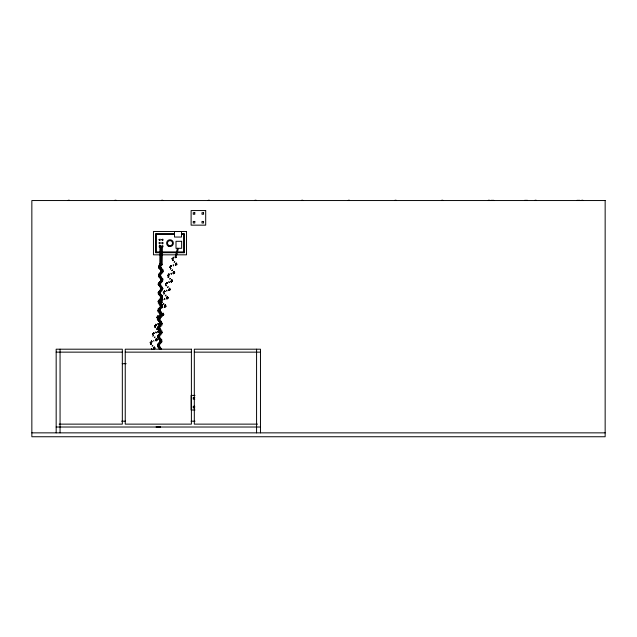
<?xml version="1.0" encoding="UTF-8"?>
<svg xmlns="http://www.w3.org/2000/svg" width="637" height="637" viewBox="0 0 637 637"><rect width="100%" height="100%" fill="white"/><g stroke="black" fill="none" stroke-linecap="round" stroke-linejoin="round"><path stroke-width="0.96" d="M159.799 264.825L159.935 246.415M161.702 264.968L161.209 264.482L161.495 246.415L162.244 246.423M162.419 246.431L162.132 264.49L161.671 264.968M173.208 264.944L173.423 265.764M175.677 265.318L175.533 264.49M171.042 273.329L171.249 274.141M173.168 272.875L173.32 273.703M173.503 273.703L173.36 272.875M168.869 281.713L169.084 282.525M171.329 282.08L170.995 281.259L171.138 282.08M168.813 289.636L168.964 290.464M169.251 290.464L169.163 289.644L168.55 290.05L169.251 290.464L169.012 289.636M164.864 299.302L164.649 298.482M166.639 298.02L166.79 298.849M166.982 298.849L166.838 298.02M162.355 306.859L162.331 307.273C163.239 308.467 161.965 305.688 162.57 307.679M164.465 306.405L164.617 307.233M164.808 307.233L164.665 306.405M160.182 315.243L160.158 315.657C161.018 316.876 159.768 314.089 160.397 316.056M160.524 316.071L160.381 315.243M162.292 314.789L162.435 315.618M162.634 315.618L162.491 314.789M158.008 323.628L157.984 324.042C158.892 325.236 157.634 322.457 158.231 324.44M160.11 323.174L160.261 324.002M160.46 324.002L160.317 323.174M155.834 332.004L156.057 332.825M157.936 331.558L158.087 332.387M158.287 332.387L158.135 331.558M153.668 340.389L153.891 341.209M155.762 339.943L155.906 340.763M156.113 340.763L155.961 339.943M151.495 348.773L151.845 349.602L151.622 348.781M153.557 348.734L153.581 348.32M153.939 349.148L153.788 348.32M174.793 261.624L174.108 262.301L174.649 261.664M171.91 270.677L172.611 270.04L172.086 270.343M169.713 279.054L170.246 278.417M175.087 257.244L177.428 248.263M175.589 257.459L176.011 257.507L178.352 248.534M167.515 287.43L168.049 286.793M162.953 299.565L162.124 299.565L162.642 299.199M165.317 295.807L165.851 295.17M166.002 295.13L165.572 295.807M164.043 292.303L163.526 292.678L163.319 291.937L164.099 292.303L163.327 292.63L163.462 291.985M166.225 283.927L165.509 284.253L165.652 283.608M163.805 303.507L163.279 304.144M161.511 312.218L161.169 312.552M158.701 320.897L159.162 320.26L159.545 320.562M157.212 328.636L156.527 329.305L157.052 328.668M155.014 337.013L154.329 337.682L154.847 337.045M156.105 427.021L156.423 426.559L157.323 427.021M156.399 427.021L156.718 426.559M156.71 426.559L158.032 427.021M159.322 427.021L159.64 426.559L160.532 427.021M159.608 427.021L159.927 426.559L160.237 427.021M152.132 346.058L152.649 345.421M152.816 345.389L152.299 346.026M159.576 265.844L159.019 265.279M160.022 266.37C159.473 267.46 161.551 266.441 160.492 266.927M160.428 265.279L160.986 265.844M158.732 274.037L159.29 274.603M160.994 274.603L160.436 274.037M173.216 257.244L173.28 258.081L173.742 257.667L173.097 257.292L173.726 258.033L173.519 257.292M159.298 283.354L158.74 282.788M160.15 282.796L160.707 283.361M157.052 427.021L157.403 426.559M158.454 291.547L159.003 292.112M158.74 292.646C159.266 293.88 156.965 292.686 158.494 292.638M160.006 291.547L160.564 292.112M158.31 300.306L158.868 300.871M160.572 300.871L160.014 300.306M158.876 309.622L158.788 309.064L159.561 308.738L159.433 309.383L158.143 309.056L158.9 309.63L158.318 309.056M159.64 309.343L160.46 309.63L160.174 309.064M158.326 318.914C158.9 319.686 157.092 319.686 157.634 318.906M158.032 317.815L158.589 318.381M160.293 318.381L159.736 317.815M158.597 327.139L158.04 326.574M158.287 327.944C156.383 328.851 158.637 326.757 157.96 328.222M159.6 326.574L159.704 327.139L160.245 326.853M157.753 335.333L158.302 335.898M159.314 335.333L159.863 335.898M157.618 344.091L158.167 344.657M158.772 345.174C158.255 345.963 160.014 345.963 159.465 345.182M159.871 344.649L159.322 344.084M159.441 341.926L159.983 342.491M161.002 341.926L161.535 342.491M160.277 333.732L159.736 333.167M161.137 333.175L161.679 333.732M159.72 324.416L160.261 324.981M161.973 324.974L161.432 324.416M161.655 323.883C161.169 322.64 163.422 323.851 161.902 323.891M159.998 306.899L160.245 307.464M160.691 307.464L160.158 307.185M161.559 306.899L162.093 307.464M160.237 315.124C159.688 314.344 161.48 314.352 160.93 315.132M160.102 316.223L160.588 316.223L160.309 315.657M161.416 315.657L161.957 316.223M160.142 298.148L160.675 298.713M161.941 298.705L162.491 298.427L161.854 298.427M160.285 289.389L161.01 289.954L160.436 289.389M160.97 289.954L160.245 289.389L160.819 289.954M162.212 288.856C161.663 288.075 163.446 288.083 162.897 288.864M161.838 289.389L162.371 289.954M160.42 280.63L160.954 281.196M162.666 281.196L162.132 280.63M160.564 271.88L161.097 272.445M162.117 271.88L162.65 272.445M160.484 246.814C158.908 242.235 158.732 250.691 160.405 245.962M160.118 246.415L160.866 246.431L160.58 264.49L159.656 264.474L160.142 263.997L160.628 264.482L159.768 264.825M176.274 264.721L176.815 264.745L176.72 263.925M169.561 289.477L170.167 289.071L170.262 289.891L169.824 289.891M161.073 322.625L160.978 323.389L161.694 323.007L160.994 322.593L161.081 323.413M153.318 348.734L153.939 348.328L154.027 349.148M151.224 343.757L151.104 344.402L150.738 344.084M151.295 343.781L150.754 344.386M152.824 336.025L153.485 335.404L152.944 336.01M155.611 327.004L155.492 327.649L155.125 327.33M157.809 318.627L157.681 319.272L157.323 318.954M159.433 320.292L158.884 320.897M159.401 310.904L160.062 310.275L159.521 310.88M161.718 302.201L162.061 302.527L162.077 301.898M162.26 301.898L161.71 302.503M163.104 304.144L163.645 303.538M164.394 293.506L163.725 294.127L164.274 293.522M168.216 286.793L167.666 287.391M168.168 277.398L168.837 276.776L168.287 277.374M170.413 278.417L169.864 279.014M172.611 270.04L172.062 270.645M172.555 260.644L173.224 260.023L172.667 260.629M159.632 269.132L160.229 268.583M161.05 267.476L160.317 268.026L160.898 267.476M161.185 269.132L161.782 268.583M159.354 276.227L158.621 276.784L159.202 276.235M159.489 277.891L160.086 277.342M160.229 276.784L160.962 276.235L160.381 276.784M161.05 277.891L161.647 277.342M158.533 285.543L159.266 284.986L158.685 285.535M159.354 286.65L159.951 286.101M160.771 284.986L160.237 285.265M160.914 286.65L161.511 286.101M159.075 293.745L158.35 294.294L158.931 293.745M159.218 295.401L159.815 294.851M159.959 294.294L160.492 293.745M160.683 293.745L160.102 294.294M160.771 295.401L161.368 294.851M158.263 303.053L158.796 302.503M158.995 302.503L158.406 303.053M159.083 304.16L159.68 303.61M159.815 303.053L160.548 302.503L159.967 303.053M160.635 304.16L161.233 303.61M158.127 311.812L158.852 311.262L158.271 311.804M160.476 311.533L159.632 311.804L160.213 311.262M158.947 312.918L159.537 312.369M160.413 311.262L159.823 311.804M161.28 312.369L160.5 312.918L161.097 312.369M158.78 320.292L158.127 320.292M159.584 321.12L158.804 321.669L159.401 321.12M159.768 320.013L160.269 320.013L159.688 320.562M160.97 321.637L160.405 322.402L161.145 321.12L160.341 322.354L160.787 321.685M157.849 329.321L158.581 328.772L157.992 329.321M158.868 330.428L159.266 329.878M160.229 330.428L160.819 329.878M159.266 338.08L159.998 337.53L159.409 338.08M158.533 339.187L159.131 338.637M160.094 339.187L160.683 338.637M157.57 346.839L158.111 346.281M158.302 346.281L157.713 346.831M158.398 347.937L158.987 347.396M159.131 346.839L159.863 346.281L159.274 346.831M159.951 347.937L160.548 347.396M176.744 264.721L176.823 263.949L176.29 263.925M174.172 272.333L174.084 273.098L174.626 273.122L174.538 272.31M174.562 273.098L174.642 272.333L174.1 272.31L174.196 273.122M171.99 280.71L171.902 281.482L172.444 281.506L172.356 280.686M172.372 281.482L172.46 280.71L171.918 280.686L172.006 281.506M169.522 289.477L170.278 289.094L169.721 289.859M167.459 297.264L167.547 296.5L166.99 297.264M167.619 297.479L167.531 298.243L168.279 297.861L167.547 297.455L168.072 298.267L167.985 297.455M165.437 305.856L165.349 306.628L165.891 306.652L165.803 305.832M165.819 306.628L165.907 305.856L165.365 305.832L165.453 306.652M163.255 314.24L163.16 315.004L163.884 314.622L163.176 314.216L163.271 315.028M163.629 315.004L163.613 314.216M161.448 323.389L161.432 322.593M158.884 331.001L158.788 331.766L159.513 331.383L158.812 330.977L158.9 331.797M159.258 331.766L159.25 330.977M157.076 340.15L157.172 339.386L156.423 339.768L157.156 340.174L156.622 339.362L156.71 340.174M159.314 338.637L158.724 339.187M159.457 340.293L160.006 339.744M160.866 338.637L160.277 339.187M160.19 339.744L159.6 340.293M161.018 340.293L161.75 339.744L161.161 340.293M159.178 347.396L158.581 347.937M160.731 347.396L160.142 347.937M159.322 349.052L160.054 348.503L159.465 349.052M161.018 349.052L161.424 348.503M161.408 348.773L160.882 349.052M160.285 330.985L159.553 331.535L160.15 330.985M161.002 329.878L160.413 330.428M161.153 331.543L161.702 330.985M161.886 330.985L161.296 331.535M159.72 312.369L159.131 312.918M160.564 313.476L159.831 314.025L160.42 313.476M161.822 322.505L161.185 322.505M159.863 303.61L159.266 304.16M161.416 303.61L160.827 304.16M160.006 305.274L160.739 304.717L160.15 305.266M162.26 304.717L161.527 305.266L162.117 304.717M160.134 286.101L159.537 286.65M160.978 287.207L160.245 287.757L160.835 287.207M161.687 286.101L161.097 286.65M161.838 287.757L162.395 287.207M162.57 287.207L161.981 287.757M159.998 294.851L159.401 295.401M160.15 296.516L160.699 295.966M161.551 294.851L160.962 295.401M160.882 295.966L160.285 296.516M161.702 296.516L162.435 295.966L161.846 296.516M160.269 277.342L159.68 277.891M161.83 277.342L161.233 277.891M161.113 278.449L160.381 278.998L160.97 278.449M160.405 268.583L159.815 269.132M161.249 269.69L160.516 270.239L161.113 269.69M161.965 268.583L161.368 269.132M162.117 270.247L162.849 269.69L162.252 270.239M150.348 342.252L150.228 342.897L150.842 342.945L150.619 342.204M150.706 342.897L150.826 342.252L150.213 342.204L150.436 342.945M150.754 343.757L150.635 344.402M152.538 333.876L152.41 334.521L153.023 334.568L152.808 333.82M152.888 334.521L153.007 333.876L152.402 333.82L152.617 334.568M155.07 326.144L155.197 325.491L154.425 325.818L155.205 326.192L154.584 325.443L154.799 326.192M157.251 317.759L157.379 317.115L156.606 317.441L157.387 317.807L156.766 317.067L156.981 317.807M161.28 300.361L161.145 301.006L161.917 300.688L161.137 300.314L161.758 301.054L161.543 300.314M167.834 275.232L167.69 275.877L168.311 275.925L168.104 275.184M168.16 275.877L168.303 275.232L167.682 275.184L167.897 275.925M170.023 266.855L169.872 267.492L170.493 267.54L170.286 266.807M170.342 267.492L170.493 266.855L169.872 266.807L170.079 267.54M172.523 259.116L172.675 258.479L171.902 258.797L172.675 259.163L172.054 258.431L172.261 259.163M176.123 263.033L175.764 263.758L176.322 262.985M173.933 271.41L173.575 272.134L174.124 271.362M171.743 279.794L171.313 280.463L171.847 280.511L171.934 279.747M171.568 280.463L171.998 279.794L171.464 279.747L171.377 280.511M169.37 288.84L169.745 288.123L169.187 288.887M165.166 304.924L164.728 305.601L165.262 305.649L165.357 304.876M164.983 305.601L165.421 304.924L164.887 304.876L164.792 305.649M162.976 313.308L162.539 313.977L163.072 314.025L163.16 313.261M162.785 313.977L163.223 313.308L162.69 313.261L162.602 314.025M158.589 330.062L158.207 330.778L158.772 330.014M156.399 338.438L156.017 339.163L156.583 338.398M154.003 347.491L154.385 346.775L153.82 347.539M173.057 260.023L172.508 260.629L173.168 260M170.477 269.005L171.027 268.4L170.358 269.021M168.67 276.776L168.112 277.374L168.781 276.753M159.887 310.275L159.338 310.88L160.006 310.259M161.081 312.52L161.448 311.915M157.323 319.256L157.689 318.651M155.133 327.633L155.683 327.028L155.014 327.649M158.701 266.37C158.995 267.874 158.916 265.43 158.724 266.935M158.931 266.927L158.908 266.37M160.253 266.37L160.285 266.935M158.557 275.128C158.86 276.625 158.772 274.189 158.589 275.686M158.796 275.686L158.772 275.128M160.118 275.128C160.413 276.625 160.333 274.189 160.142 275.686M160.349 275.686L160.325 275.128M158.422 283.887L158.08 284.166L158.653 284.444C159.823 283.72 157.228 283.728 158.446 284.444L158.892 284.444L158.629 283.879M159.983 283.887L159.76 284.444L160.213 284.444C161.384 283.72 158.788 283.728 160.006 284.444L160.54 284.166L160.19 283.879M158.287 292.646L158.31 293.203M159.839 292.646C160.134 294.143 160.062 291.698 159.863 293.203M160.07 293.195L160.046 292.638M158.143 301.397C158.438 302.893 158.366 300.457 158.167 301.954M158.374 301.954L158.35 301.397M159.704 301.397C159.998 302.893 159.919 300.457 159.728 301.954M159.935 301.954L159.911 301.397M158.008 310.155C158.294 311.652 158.231 309.208 158.032 310.713M158.239 310.713L158.215 310.147M159.561 310.155C158.398 311.079 160.954 310.323 159.791 310.713M159.425 318.914C159.712 320.411 159.648 317.967 159.449 319.471M159.656 319.463L159.632 318.906M157.729 327.665L157.753 328.222M159.29 327.665C159.576 329.162 159.513 326.725 159.306 328.222M159.521 328.222L159.497 327.665M157.594 336.424C157.88 337.921 157.817 335.476 157.61 336.981M157.825 336.981L157.801 336.424M159.146 336.424C159.433 337.921 159.369 335.476 159.17 336.981M159.377 336.981L159.361 336.424M157.458 345.182C157.737 346.679 157.681 344.235 157.474 345.74M157.681 345.732L157.665 345.174M159.011 345.182L159.027 345.74M160.341 323.333C160.588 324.83 160.58 322.386 160.341 323.891M160.548 323.883L160.548 323.325M162.109 323.883L162.101 323.325M160.413 332.641L160.651 332.084L160.198 332.084C159.011 332.801 161.607 332.809 160.405 332.084L159.959 332.084L160.206 332.641M161.965 332.641L162.204 332.084L161.758 332.084C160.564 332.801 163.16 332.809 161.965 332.084L161.416 332.363L161.758 332.641M160.062 340.843C160.317 342.34 160.301 339.895 160.062 341.4M160.269 341.4L160.269 340.835M161.615 340.843C161.87 342.34 161.854 339.895 161.623 341.4M161.83 341.4L161.822 340.835M161.328 349.052L161.567 348.495M160.898 288.306C161.137 289.803 161.145 287.359 160.89 288.864M161.105 288.856L161.105 288.298M162.658 288.856L162.658 288.298M160.755 297.057C161.002 298.554 161.002 296.117 160.755 297.622M160.962 297.614L160.962 297.057M162.316 297.057C162.562 298.554 162.554 296.117 162.316 297.622M162.523 297.614L162.523 297.057M160.62 305.816C160.866 307.313 160.858 304.868 160.62 306.373M160.827 306.373L160.827 305.816M162.172 305.816C162.419 307.313 162.419 304.868 162.172 306.373M162.379 306.373L162.379 305.816M160.683 315.124L160.683 314.567M162.037 314.574L161.79 315.124M162.244 315.124C163.438 314.415 160.843 314.407 162.037 315.132L162.586 314.853L162.244 314.567M161.177 270.789C161.416 272.286 161.424 269.849 161.169 271.346M161.376 271.346L161.384 270.789M162.73 270.789C161.535 271.505 164.131 271.513 162.937 270.789M162.937 271.346C164.131 270.629 161.535 270.629 162.73 271.346M161.034 279.547C161.272 281.044 161.28 278.6 161.034 280.105M161.241 280.105L161.241 279.547M162.594 279.547C162.833 281.044 162.841 278.6 162.586 280.105M162.793 280.105L162.801 279.547M158.955 426.559C157.721 426.854 160.484 426.862 159.242 426.559M160.699 270.239L161.288 269.69L160.556 270.247M162.666 269.69L162.077 270.239L162.809 269.69M162.531 278.449L161.933 278.998L162.674 278.449M160.42 287.757L161.018 287.207L160.285 287.757M162.252 295.966L161.663 296.516L162.395 295.958M160.556 304.717L159.967 305.266L160.699 304.717M161.702 305.266L162.3 304.717L161.567 305.274M160.014 314.025L160.604 313.476L159.871 314.025M161.981 313.476L161.384 314.025L162.117 313.476M160.285 322.234L159.688 322.784L160.182 322.784M159.736 331.535L160.333 330.985L159.6 331.543M161.567 339.744L160.97 340.293L161.702 339.744M159.871 348.503L159.282 349.052L160.014 348.495M158.127 320.562L158.717 320.013L157.984 320.562M158.382 328.772L157.801 329.321L158.525 328.772M159.943 328.772L159.354 329.321L160.086 328.772M159.553 329.321L160.134 328.772L159.401 329.321M157.857 338.08L158.438 337.53L157.713 338.08M159.664 346.281L159.083 346.831L159.807 346.281M159.346 267.476L158.756 268.026L159.489 267.476M158.955 268.026L159.545 267.476L158.812 268.026M160.516 268.026L161.097 267.476L160.373 268.026M158.82 276.784L159.401 276.235L158.677 276.784M160.763 276.235L160.182 276.784L160.906 276.227M159.067 284.986L158.486 285.535L159.218 284.986M160.237 285.535L160.827 284.986L160.094 285.543M158.541 294.294L159.131 293.745L158.398 294.294M160.349 302.503L159.768 303.053L160.5 302.495M158.661 311.262L158.072 311.804L158.804 311.254M161.702 263.997L161.328 264.825M68.231 200.249L69.401 200.249M114.915 200.249L116.077 200.249M161.591 200.249L162.761 200.249M208.275 200.249L209.438 200.249M254.951 200.249L256.122 200.249M301.627 200.249L302.798 200.249M348.312 200.249L349.474 200.249M394.988 200.249L396.158 200.249M441.664 200.249L442.834 200.249M488.348 200.249L489.511 200.249M535.024 200.249L536.195 200.249M581.7 200.249L582.871 200.249M490.936 200.344L493.858 200.344M524.601 200.344L527.516 200.344M576.939 200.344L579.853 200.344M174.466 233.62L155.595 233.62L155.595 252.69L184.396 252.69L184.396 233.62L181.418 233.62M155.595 234.4L174.466 234.4M181.418 234.4L184.396 234.4M155.595 251.91L184.396 251.91M175.35 256.958L175.884 257.372L175.414 257.794M175.247 264.498L175.947 264.904L175.342 265.31M159.616 272.954L160.206 273.52M161.177 272.954L161.766 273.52M159.481 281.713L160.062 282.279M161.034 281.713L161.623 282.279M166.122 283.608L165.501 283.561L165.708 284.301M165.923 285.75L166.639 285.145L166.448 285.774L165.811 285.448M159.338 290.464L159.927 291.037M160.898 290.464L161.48 291.037M166.846 290.918L166.679 290.106L166.91 290.91M159.393 299.223L159.959 299.788M160.755 299.223L161.344 299.788M159.059 307.982L159.64 308.547M160.803 307.982L161.376 308.547M159.776 310.147L159.234 310.434L159.584 310.713M160.357 311.254L159.68 311.812M162.164 313.476L161.432 314.025M160.476 316.74L161.057 317.306M159.68 317.306L158.924 316.732L159.481 317.019M159.489 320.562L160.221 320.013M158.78 325.491L159.361 326.056M160.333 325.491L160.922 326.056M158.637 334.25L159.218 334.815M160.198 334.25L160.779 334.815M158.502 343.009L159.083 343.574M160.054 343.009L160.635 343.574M154.417 348.527L154.99 347.77L154.234 348.152L154.441 347.738L155.149 348.152L154.528 348.558M56.167 352.142L122.328 352.142M125.242 352.142L191.395 352.142M194.317 352.142L260.469 352.142M122.216 363.687L126.166 363.687M194.994 395.402L191.108 395.402L191.108 409.997L194.994 409.997M194.803 397.544L193.242 397.544L193.242 399.104L194.803 399.104M194.803 406.302L193.242 406.302L193.242 407.855L194.803 407.855M121.627 421.184L125.593 421.184M191.044 421.184L195.018 421.184M59.13 424.131L122.328 424.131L122.328 349.195L56.167 349.195L56.167 432.857M257.507 424.131L194.317 424.131L194.317 349.195L260.469 349.195L260.469 432.857M56.167 427.021L260.469 427.021M31.85 432.857L605.15 432.857M161.209 264.474L162.132 264.49L161.671 263.997M175.239 257.244L176.011 257.507M160.118 263.997L160.604 264.482M162.276 271.872L162.841 272.445M160.715 271.872L161.288 272.445M162.515 281.196L161.941 280.63M160.58 280.63L161.145 281.196M161.989 289.389L162.562 289.954M161.854 298.14L162.427 298.713M160.293 298.14L160.866 298.713M161.71 306.899L162.284 307.464M160.158 306.899L160.731 307.464M161.575 315.657L162.148 316.223M160.014 315.657L160.588 316.223M161.814 324.981L161.241 324.416M159.871 324.416L160.452 324.981M161.288 333.167L161.862 333.732M160.118 333.732L159.545 333.167M161.153 341.926L161.726 342.491M159.592 341.926L160.166 342.491M161.217 281.713L161.798 282.279M159.656 281.713L160.237 282.279M160.293 282.788L160.874 283.361M159.146 283.361L158.565 282.788M161.073 290.464L161.655 291.037M159.521 290.464L160.102 291.037M160.158 291.547L160.739 292.112M158.597 291.547L159.178 292.112M160.938 299.223L161.519 299.788M159.783 299.788L159.202 299.223M160.42 300.871L159.839 300.306M158.462 300.306L159.043 300.871M160.285 309.63L159.704 309.056M158.724 309.63L158.143 309.056M160.659 316.732L161.233 317.306M160.142 318.381L159.561 317.815M158.183 317.815L158.764 318.381M160.516 325.491L161.097 326.056M158.963 325.491L159.537 326.056M159.998 327.139L159.425 326.574M158.446 327.139L157.865 326.574M160.373 334.25L160.954 334.815M158.82 334.25L159.401 334.815M159.457 335.333L160.038 335.898M157.904 335.333L158.486 335.898M160.237 343.009L160.819 343.574M158.677 343.009L159.258 343.574M159.72 344.657L159.139 344.084M157.761 344.084L158.342 344.657M160.572 265.279L161.161 265.844M159.425 265.844L158.844 265.279M161.352 272.954L161.933 273.52M159.799 272.954L160.381 273.52M160.843 274.603L160.261 274.037M158.876 274.037L159.465 274.603M157.681 426.559L158 427.021M173.336 264.952L173.575 265.764M171.194 265.645L171.433 266.449M171.281 266.449L171.042 265.645M171.162 273.337L171.401 274.141M169.02 274.021L169.251 274.826M169.108 274.826L168.869 274.021M168.996 281.721L169.227 282.525M166.846 282.406L167.077 283.21M166.934 283.21L166.703 282.406M164.76 291.587L164.529 290.783L164.903 291.587M164.744 299.294L164.505 298.482M162.475 306.867L162.706 307.679M160.317 307.544L160.548 308.348L160.182 307.544M158.143 315.928L158.374 316.732M158.239 316.732L158.008 315.928M158.135 323.636L158.366 324.44M155.969 324.305L156.2 325.109M156.065 325.109L155.834 324.305M155.961 332.02L156.192 332.825M153.796 332.689L154.027 333.493M153.891 333.493L153.66 332.689M151.614 341.066L151.845 341.878M151.717 341.878L151.487 341.066M160.532 322.505L159.975 322.226L159.736 322.784M256.576 349.195L256.576 432.857M183.615 233.62L183.615 252.69M161.957 245.962L161.957 246.885M160.221 245.962L160.221 246.885M156.376 233.62L156.376 252.69M60.061 349.195L60.061 432.857M159.059 239.679C160.006 242.657 161.368 237.585 159.059 239.679M159.059 242.952C160.006 245.922 161.368 240.858 159.059 242.952M161.798 239.679C162.754 242.657 164.115 237.585 161.798 239.679M161.798 242.952C162.754 245.922 164.115 240.858 161.798 242.952M161.798 246.216C162.754 249.194 164.115 244.122 161.798 246.216M151.359 341.098L151.98 341.838L151.359 341.098M153.533 332.721L154.154 333.462L153.533 332.721M155.707 324.337L156.328 325.077L155.707 324.337M157.88 315.96L158.502 316.7L157.88 315.96M158.947 308.69L159.576 309.431L158.947 308.69M160.054 307.575L160.675 308.316L160.054 307.575M167.013 296.882L167.611 296.547L167.013 296.882M164.402 290.814L165.023 291.555L164.402 290.814M166.576 282.438L167.205 283.178L166.576 282.438M168.749 274.053L169.378 274.794L168.749 274.053M170.923 265.677L171.552 266.417L170.923 265.677M173.073 272.875L173.598 273.695L173.073 272.875M170.899 281.259L171.425 282.08L170.899 281.259M166.552 298.028L167.077 298.849L166.552 298.028M164.37 306.413L164.903 307.225L164.37 306.413M162.196 314.797L162.73 315.61L162.196 314.797M160.022 323.182L160.548 323.994L160.022 323.182M157.849 331.558L158.374 332.379L157.849 331.558M155.675 339.943L156.2 340.763L155.675 339.943M162.714 278.449L161.933 278.998L162.714 278.449M605.15 200.544L31.85 200.544L31.85 436.751L605.15 436.751L605.15 200.544M205.695 210.56L191.108 210.56L191.108 225.156L205.695 225.156L205.695 210.56M194.803 212.702L193.242 212.702L193.242 214.263L194.803 214.263L194.803 212.702M203.561 212.702L202.001 212.702L202.001 214.263L203.561 214.263L203.561 212.702M194.803 221.461L193.242 221.461L193.242 223.014L194.803 223.014L194.803 221.461M203.561 221.461L202.001 221.461L202.001 223.014L203.561 223.014L203.561 221.461M186.53 231.478L153.453 231.478L153.453 254.824L186.53 254.824L186.53 231.478M181.505 231.51L174.498 231.51L174.498 237.052L181.505 237.052L181.505 231.51M181.649 241.304L176.003 241.304L176.003 248.311L181.649 248.311L181.649 241.304M159.935 264.196L160.524 264.769L159.935 264.196M161.495 264.196L162.077 264.769L161.495 264.196M162.491 299.167L162.73 299.971L162.491 299.167M191.395 349.195L125.242 349.195L125.242 424.131L191.395 424.131L191.395 349.195M168.733 245.341A2.532 2.532 0 0 0 172.523 243.151A2.532 2.532 0 0 0 168.733 240.961A2.532 2.532 0 0 0 168.733 245.341M168.295 246.105A3.408 3.408 0 0 0 173.399 243.151A3.408 3.408 0 0 0 168.295 240.205A3.408 3.408 0 0 0 168.295 246.105"/></g></svg>
